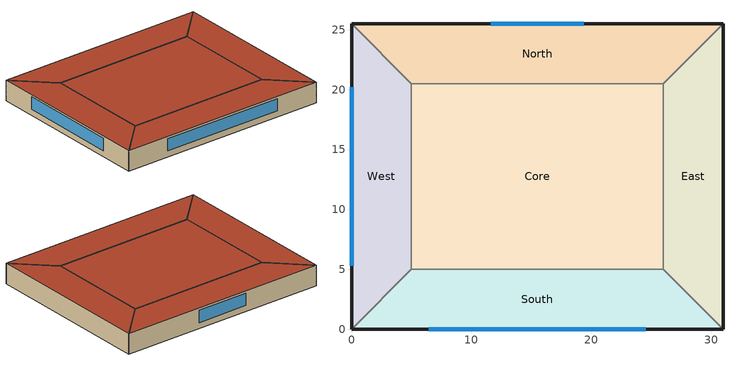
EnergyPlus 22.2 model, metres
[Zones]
South
 floor ground (Slab_Cons): 5,5 26,5 31,0 0,0 z0
 wall outside (ExtWall_Cons): 0,0 31,0 z0:3
 wall to East (Partition_Cons): 31,0 26,5 z0:3
 wall to Core (Partition_Cons): 26,5 5,5 z0:3
 wall to West (Partition_Cons): 5,5 0,0 z0:3
 window (Win_Cons): 6.46,0 24.54,0 z0.9:2.7
 roof outside (Roof_Cons): 0,0 31,0 26,5 5,5 z3
East
 floor ground (Slab_Cons): 26,5 26,20.5 31,25.5 31,0 z0
 wall outside (ExtWall_Cons): 31,0 31,25.5 z0:3
 wall to North (Partition_Cons): 31,25.5 26,20.5 z0:3
 wall to Core (Partition_Cons): 26,20.5 26,5 z0:3
 roof outside (Roof_Cons): 31,0 31,25.5 26,20.5 26,5 z3
North
 floor ground (Slab_Cons): 26,20.5 5,20.5 0,25.5 31,25.5 z0
 wall outside (ExtWall_Cons): 31,25.5 0,25.5 z0:3
 wall to West (Partition_Cons): 0,25.5 5,20.5 z0:3
 wall to Core (Partition_Cons): 5,20.5 26,20.5 z0:3
 window (Win_Cons): 19.38,25.5 11.62,25.5 z0.9:2.7
 roof outside (Roof_Cons): 31,25.5 0,25.5 5,20.5 26,20.5 z3
West
 floor ground (Slab_Cons): 5,20.5 5,5 0,0 0,25.5 z0
 wall outside (ExtWall_Cons): 0,25.5 0,0 z0:3
 wall to Core (Partition_Cons): 5,5 5,20.5 z0:3
 window (Win_Cons): 0,20.19 0,5.31 z0.9:2.7
 roof outside (Roof_Cons): 0,25.5 0,0 5,5 5,20.5 z3
Core
 floor ground (Slab_Cons): 5,20.5 26,20.5 26,5 5,5 z0
 roof outside (Roof_Cons): 5,5 26,5 26,20.5 5,20.5 z3
[Building]
T2-dev-02: 30, Suburbs, 0.04, 0.4, FullExterior, 25, 6
[Material]
Stucco25: MediumRough, 0.0253, 0.6918, 1858, 837, 0.9, 0.7, 0.7
Gypsum13: MediumRough, 0.0127, 0.16, 784.9, 830, 0.9, 0.7, 0.7
Membrane10: MediumRough, 0.0095, 0.16, 1121.3, 1460, 0.9, 0.7, 0.7
Concrete100: MediumRough, 0.1016, 1.311, 2240, 836.8, 0.9, 0.7, 0.7
Carpet: MediumRough, 0.0127, 0.06, 288, 1380, 0.9, 0.7, 0.7
WallIns: MediumRough, 0.05146, 0.049, 265, 836.8, 0.9, 0.7, 0.7
RoofIns: MediumRough, 0.2316, 0.049, 265, 836.8, 0.9, 0.7, 0.7
[Construction]
ExtWall_Cons: Stucco25, WallIns, Gypsum13
Roof_Cons: Membrane10, RoofIns, Concrete100
Slab_Cons: Concrete100, Carpet
Partition_Cons: Gypsum13, Gypsum13
Win_Cons: Glazing
[WindowMaterial:SimpleGlazingSystem]
Glazing: 3.1, 0.25, 0.29
[Zone]
South; East; North; West; Core: 0, 0, 0, 0, 1, 1, autocalculate, autocalculate
[People]
South_People: South, OCC_SCH, Area/Person, , , 13.5, 0.3, autocalculate, ACTIVITY_SCH
East_People: East, OCC_SCH, Area/Person, , , 13.5, 0.3, autocalculate, ACTIVITY_SCH
North_People: North, OCC_SCH, Area/Person, , , 13.5, 0.3, autocalculate, ACTIVITY_SCH
West_People: West, OCC_SCH, Area/Person, , , 13.5, 0.3, autocalculate, ACTIVITY_SCH
Core_People: Core, OCC_SCH, Area/Person, , , 13.5, 0.3, autocalculate, ACTIVITY_SCH
[Lights]
South_Lights: South, LTG_SCH, Watts/Area, , 9.2, , 0, 0.7, 0.2, 1
East_Lights: East, LTG_SCH, Watts/Area, , 9.2, , 0, 0.7, 0.2, 1
North_Lights: North, LTG_SCH, Watts/Area, , 9.2, , 0, 0.7, 0.2, 1
West_Lights: West, LTG_SCH, Watts/Area, , 9.2, , 0, 0.7, 0.2, 1
Core_Lights: Core, LTG_SCH, Watts/Area, , 9.2, , 0, 0.7, 0.2, 1
[ElectricEquipment]
South_Equip: South, EQP_SCH, Watts/Area, , 12.3, , 0, 0.5, 0
East_Equip: East, EQP_SCH, Watts/Area, , 12.3, , 0, 0.5, 0
North_Equip: North, EQP_SCH, Watts/Area, , 12.3, , 0, 0.5, 0
West_Equip: West, EQP_SCH, Watts/Area, , 12.3, , 0, 0.5, 0
Core_Equip: Core, EQP_SCH, Watts/Area, , 12.3, , 0, 0.5, 0
[ZoneInfiltration:DesignFlowRate]
South_Infil: South, ALWAYS_ON, AirChanges/Hour, , , , 0.6, 1, 0, 0, 0
East_Infil: East, ALWAYS_ON, AirChanges/Hour, , , , 0.6, 1, 0, 0, 0
North_Infil: North, ALWAYS_ON, AirChanges/Hour, , , , 0.6, 1, 0, 0, 0
West_Infil: West, ALWAYS_ON, AirChanges/Hour, , , , 0.6, 1, 0, 0, 0
Core_Infil: Core, ALWAYS_ON, AirChanges/Hour, , , , 0.6, 1, 0, 0, 0
[HVACTemplate:Thermostat]
Tstat: HTGSETP_SCH, , CLGSETP_SCH
[HVACTemplate:Zone:IdealLoadsAirSystem]
South; East; North; West; Core: Tstat
[Schedule:Compact]
ALWAYS_ON: Fraction, Through: 12/31, For: AllDays, Until: 24:00, 1
OCC_SCH: Fraction, Through: 12/31, For: Weekdays SummerDesignDay WinterDesignDay, Until: 07:00, 0, Until: 19:00, 1, Until: 24:00, 0, For: Saturday, Until: 08:00, 0, Until: 13:00, 1, Until: 24:00, 0, For: AllOtherDays, Until: 24:00, 0
LTG_SCH; EQP_SCH: Fraction, Through: 12/31, For: Weekdays SummerDesignDay WinterDesignDay, Until: 07:00, 0.2, Until: 19:00, 0.85, Until: 24:00, 0.2, For: Saturday, Until: 08:00, 0.2, Until: 13:00, 0.85, Until: 24:00, 0.2, For: AllOtherDays, Until: 24:00, 0.2
HTGSETP_SCH: Temperature, Through: 12/31, For: Weekdays SummerDesignDay WinterDesignDay, Until: 07:00, 17, Until: 19:00, 22, Until: 24:00, 17, For: Saturday, Until: 08:00, 17, Until: 13:00, 22, Until: 24:00, 17, For: AllOtherDays, Until: 24:00, 17
CLGSETP_SCH: Temperature, Through: 12/31, For: Weekdays SummerDesignDay WinterDesignDay, Until: 07:00, 29, Until: 19:00, 24, Until: 24:00, 29, For: Saturday, Until: 08:00, 29, Until: 13:00, 24, Until: 24:00, 29, For: AllOtherDays, Until: 24:00, 29
ACTIVITY_SCH: Any, Through: 12/31, For: AllDays, Until: 24:00, 110
